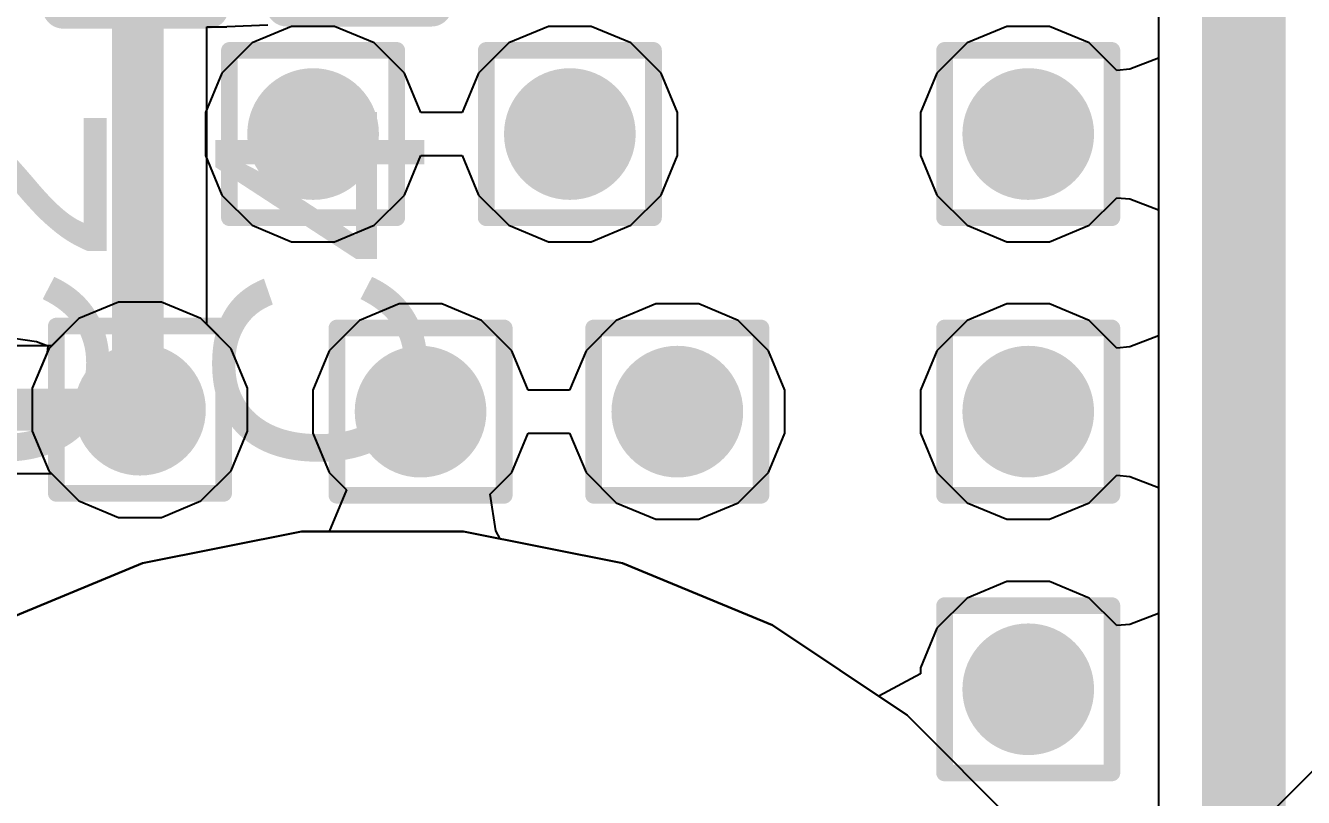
# Model space of a CAD drawing. Header units: inches. Extents: x -12 to 5355, y -7 to 5366.
# Drawn here: x 31.428 to 35.309, y 54.474 to 56.818 of the extents above; entities that cross this region are included whole.
import ezdxf

# ---------------------------------------------------------------- set-up
doc = ezdxf.new("R2010")
doc.units = ezdxf.units.IN
for name, color, linetype in [('Board Outline', 216, 'Continuous'), ('BOTTOM LAYER', 5, 'Continuous'), ('Bottom Solder', 6, 'Continuous'), ('Drill Drawing', 1, 'Continuous'), ('GROUND1', 16, 'Continuous'), ('GROUND2', 156, 'Continuous'), ('Multi-Layer', 9, 'Continuous'), ('POWER', 76, 'Continuous'), ('SIGNAL', 90, 'Continuous'), ('TOP LAYER', 1, 'Continuous'), ('Top Overlay', 2, 'Continuous'), ('Top Paste', 8, 'Continuous'), ('Top Solder', 216, 'Continuous'), ('Via Holes', 16, 'Continuous')]:
    doc.layers.add(name, color=color, linetype=linetype)
doc.styles.add('Arial', font='', dxfattribs={"height": 0.2})
doc.styles.get('Arial').set_extended_font_data('Arial')

# ---------------------------------------------------------------- blocks, each defined once
blk = doc.blocks.new('14_VSON__4_3__B_16')
at = {"layer": 'Bottom Solder'}
blk.add_line((-0.3883, -2.2583), (-5340.3593, -5334.8835), dxfattribs=at)
blk = doc.blocks.new('INDC0603X03L_C_113')
at = {"layer": 'TOP LAYER'}
for points in [[(-0.4199, -0.1499), (-0.4199, 0.1501), (-0.1499, 0.1501), (-0.1499, -0.1499)], [(0.1501, -0.1499), (0.1501, 0.1501), (0.4201, 0.1501), (0.4201, -0.1499)]]:
    blk.add_hatch(color=1, dxfattribs=at).paths.add_polyline_path(points)
at = {"layer": 'Top Paste'}
for points in [[(-0.4199, -0.1499), (-0.4199, 0.1501), (-0.1499, 0.1501), (-0.1499, -0.1499)], [(0.1501, -0.1499), (0.1501, 0.1501), (0.4201, 0.1501), (0.4201, -0.1499)]]:
    blk.add_hatch(color=8, dxfattribs=at).paths.add_polyline_path(points)
at = {"layer": 'Top Solder'}
for points in [[(-0.4961, -0.2261), (-0.4961, 0.2263), (-0.0737, 0.2263), (-0.0737, -0.2261)], [(0.0739, -0.2261), (0.0739, 0.2263), (0.4963, 0.2263), (0.4963, -0.2261)]]:
    blk.add_hatch(color=216, dxfattribs=at).paths.add_polyline_path(points)
at = {"layer": 'Top Overlay'}
for points in [[(-0.1749, 0.2201, 0.125, 0.125, 0), (-0.4899, 0.2201, 0.125, 0.125, 0)], [(-0.4899, -0.2199, 0.125, 0.125, 0), (-0.4899, 0.2201, 0.125, 0.125, 0)], [(0.4901, 0.2201, 0.125, 0.125, 0), (0.1751, 0.2201, 0.125, 0.125, 0)], [(0.4901, -0.2199, 0.125, 0.125, 0), (0.4901, 0.2201, 0.125, 0.125, 0)], [(-0.1749, -0.2199, 0.125, 0.125, 0), (-0.4899, -0.2199, 0.125, 0.125, 0)], [(0.4901, -0.2199, 0.125, 0.125, 0), (0.1751, -0.2199, 0.125, 0.125, 0)]]:
    blk.add_lwpolyline(points, format="xyseb", dxfattribs=at)
for points in [[(-0.5212, 0.2201, 0.0625, 0.0625, 1), (-0.4587, 0.2201, 0.0625, 0.0625, 1)], [(-0.5212, 0.2201, 0.0625, 0.0625, 1), (-0.4587, 0.2201, 0.0625, 0.0625, 1)], [(-0.2062, 0.2201, 0.0625, 0.0625, 1), (-0.1437, 0.2201, 0.0625, 0.0625, 1)], [(0.1438, 0.2201, 0.0625, 0.0625, 1), (0.2063, 0.2201, 0.0625, 0.0625, 1)], [(0.4588, 0.2201, 0.0625, 0.0625, 1), (0.5213, 0.2201, 0.0625, 0.0625, 1)], [(0.4588, 0.2201, 0.0625, 0.0625, 1), (0.5213, 0.2201, 0.0625, 0.0625, 1)], [(-0.5212, -0.2199, 0.0625, 0.0625, 1), (-0.4587, -0.2199, 0.0625, 0.0625, 1)], [(-0.5212, -0.2199, 0.0625, 0.0625, 1), (-0.4587, -0.2199, 0.0625, 0.0625, 1)], [(-0.2062, -0.2199, 0.0625, 0.0625, 1), (-0.1437, -0.2199, 0.0625, 0.0625, 1)], [(0.1438, -0.2199, 0.0625, 0.0625, 1), (0.2063, -0.2199, 0.0625, 0.0625, 1)], [(0.4588, -0.2199, 0.0625, 0.0625, 1), (0.5213, -0.2199, 0.0625, 0.0625, 1)], [(0.4588, -0.2199, 0.0625, 0.0625, 1), (0.5213, -0.2199, 0.0625, 0.0625, 1)]]:
    blk.add_lwpolyline(points, format="xyseb", close=True, dxfattribs=at)
blk = doc.blocks.new('CAPC0603X03L_C_142')
at = {"layer": 'TOP LAYER'}
for points in [[(-0.42, -0.15), (-0.42, 0.15), (-0.15, 0.15), (-0.15, -0.15)], [(0.15, -0.15), (0.15, 0.15), (0.42, 0.15), (0.42, -0.15)]]:
    blk.add_hatch(color=1, dxfattribs=at).paths.add_polyline_path(points)
at = {"layer": 'Top Paste'}
for points in [[(-0.42, -0.15), (-0.42, 0.15), (-0.15, 0.15), (-0.15, -0.15)], [(0.15, -0.15), (0.15, 0.15), (0.42, 0.15), (0.42, -0.15)]]:
    blk.add_hatch(color=8, dxfattribs=at).paths.add_polyline_path(points)
at = {"layer": 'Top Solder'}
for points in [[(-0.4454, -0.1754), (-0.4454, 0.1754), (-0.1246, 0.1754), (-0.1246, -0.1754)], [(0.1246, -0.1754), (0.1246, 0.1754), (0.4454, 0.1754), (0.4454, -0.1754)]]:
    blk.add_hatch(color=216, dxfattribs=at).paths.add_polyline_path(points)
at = {"layer": 'Top Overlay'}
for points in [[(-0.175, 0.22, 0.125, 0.125, 0), (-0.49, 0.22, 0.125, 0.125, 0)], [(-0.49, -0.22, 0.125, 0.125, 0), (-0.49, 0.22, 0.125, 0.125, 0)], [(0.49, 0.22, 0.125, 0.125, 0), (0.175, 0.22, 0.125, 0.125, 0)], [(0.49, -0.22, 0.125, 0.125, 0), (0.49, 0.22, 0.125, 0.125, 0)], [(-0.175, -0.22, 0.125, 0.125, 0), (-0.49, -0.22, 0.125, 0.125, 0)], [(0.49, -0.22, 0.125, 0.125, 0), (0.175, -0.22, 0.125, 0.125, 0)]]:
    blk.add_lwpolyline(points, format="xyseb", dxfattribs=at)
for points in [[(-0.5212, 0.22, 0.0625, 0.0625, 1), (-0.4587, 0.22, 0.0625, 0.0625, 1)], [(-0.5212, 0.22, 0.0625, 0.0625, 1), (-0.4587, 0.22, 0.0625, 0.0625, 1)], [(-0.2063, 0.22, 0.0625, 0.0625, 1), (-0.1438, 0.22, 0.0625, 0.0625, 1)], [(0.1438, 0.22, 0.0625, 0.0625, 1), (0.2063, 0.22, 0.0625, 0.0625, 1)], [(0.4587, 0.22, 0.0625, 0.0625, 1), (0.5212, 0.22, 0.0625, 0.0625, 1)], [(0.4587, 0.22, 0.0625, 0.0625, 1), (0.5212, 0.22, 0.0625, 0.0625, 1)], [(-0.5212, -0.22, 0.0625, 0.0625, 1), (-0.4587, -0.22, 0.0625, 0.0625, 1)], [(-0.5212, -0.22, 0.0625, 0.0625, 1), (-0.4587, -0.22, 0.0625, 0.0625, 1)], [(-0.2063, -0.22, 0.0625, 0.0625, 1), (-0.1438, -0.22, 0.0625, 0.0625, 1)], [(0.1438, -0.22, 0.0625, 0.0625, 1), (0.2063, -0.22, 0.0625, 0.0625, 1)], [(0.4587, -0.22, 0.0625, 0.0625, 1), (0.5212, -0.22, 0.0625, 0.0625, 1)], [(0.4587, -0.22, 0.0625, 0.0625, 1), (0.5212, -0.22, 0.0625, 0.0625, 1)]]:
    blk.add_lwpolyline(points, format="xyseb", close=True, dxfattribs=at)

msp = doc.modelspace()

# ---------------------------------------------------------------- hatches: boundary and pattern name
at = {"layer": 'BOTTOM LAYER'}
h = msp.add_hatch(color=5, dxfattribs=at)
edge = h.paths.add_edge_path()
edge.add_arc((32.3012, 56.4887), 0.2, 0, 360)
h = msp.add_hatch(color=5, dxfattribs=at)
edge = h.paths.add_edge_path()
edge.add_arc((33.081, 56.4887), 0.2, 0, 360)
h = msp.add_hatch(color=5, dxfattribs=at)
edge = h.paths.add_edge_path()
edge.add_arc((34.4732, 56.4887), 0.2, 0, 360)
h = msp.add_hatch(color=5, dxfattribs=at)
edge = h.paths.add_edge_path()
edge.add_arc((31.7754, 55.6514), 0.2, 0, 360)
h = msp.add_hatch(color=5, dxfattribs=at)
edge = h.paths.add_edge_path()
edge.add_arc((32.6276, 55.6455), 0.2, 0, 360)
h = msp.add_hatch(color=5, dxfattribs=at)
edge = h.paths.add_edge_path()
edge.add_arc((33.4074, 55.6455), 0.2, 0, 360)
h = msp.add_hatch(color=5, dxfattribs=at)
edge = h.paths.add_edge_path()
edge.add_arc((34.4732, 55.6455), 0.2, 0, 360)
h = msp.add_hatch(color=5, dxfattribs=at)
edge = h.paths.add_edge_path()
edge.add_arc((34.4732, 54.8022), 0.2, 0, 360)
at = {"layer": 'GROUND1'}
h = msp.add_hatch(color=16, dxfattribs=at)
edge = h.paths.add_edge_path()
edge.add_arc((32.3012, 56.4887), 0.2, 0, 360)
h = msp.add_hatch(color=16, dxfattribs=at)
edge = h.paths.add_edge_path()
edge.add_arc((33.081, 56.4887), 0.2, 0, 360)
h = msp.add_hatch(color=16, dxfattribs=at)
edge = h.paths.add_edge_path()
edge.add_arc((34.4732, 56.4887), 0.2, 0, 360)
h = msp.add_hatch(color=16, dxfattribs=at)
edge = h.paths.add_edge_path()
edge.add_arc((31.7754, 55.6514), 0.2, 0, 360)
h = msp.add_hatch(color=16, dxfattribs=at)
edge = h.paths.add_edge_path()
edge.add_arc((32.6276, 55.6455), 0.2, 0, 360)
h = msp.add_hatch(color=16, dxfattribs=at)
edge = h.paths.add_edge_path()
edge.add_arc((33.4074, 55.6455), 0.2, 0, 360)
h = msp.add_hatch(color=16, dxfattribs=at)
edge = h.paths.add_edge_path()
edge.add_arc((34.4732, 55.6455), 0.2, 0, 360)
h = msp.add_hatch(color=16, dxfattribs=at)
edge = h.paths.add_edge_path()
edge.add_arc((34.4732, 54.8022), 0.2, 0, 360)
at = {"layer": 'GROUND2'}
h = msp.add_hatch(color=156, dxfattribs=at)
edge = h.paths.add_edge_path()
edge.add_arc((32.3012, 56.4887), 0.2, 0, 360)
h = msp.add_hatch(color=156, dxfattribs=at)
edge = h.paths.add_edge_path()
edge.add_arc((33.081, 56.4887), 0.2, 0, 360)
h = msp.add_hatch(color=156, dxfattribs=at)
edge = h.paths.add_edge_path()
edge.add_arc((34.4732, 56.4887), 0.2, 0, 360)
h = msp.add_hatch(color=156, dxfattribs=at)
edge = h.paths.add_edge_path()
edge.add_arc((31.7754, 55.6514), 0.2, 0, 360)
h = msp.add_hatch(color=156, dxfattribs=at)
edge = h.paths.add_edge_path()
edge.add_arc((32.6276, 55.6455), 0.2, 0, 360)
h = msp.add_hatch(color=156, dxfattribs=at)
edge = h.paths.add_edge_path()
edge.add_arc((33.4074, 55.6455), 0.2, 0, 360)
h = msp.add_hatch(color=156, dxfattribs=at)
edge = h.paths.add_edge_path()
edge.add_arc((34.4732, 55.6455), 0.2, 0, 360)
h = msp.add_hatch(color=156, dxfattribs=at)
edge = h.paths.add_edge_path()
edge.add_arc((34.4732, 54.8022), 0.2, 0, 360)
at = {"layer": 'POWER'}
h = msp.add_hatch(color=76, dxfattribs=at)
edge = h.paths.add_edge_path()
edge.add_arc((32.3012, 56.4887), 0.2, 0, 360)
h = msp.add_hatch(color=76, dxfattribs=at)
edge = h.paths.add_edge_path()
edge.add_arc((33.081, 56.4887), 0.2, 0, 360)
h = msp.add_hatch(color=76, dxfattribs=at)
edge = h.paths.add_edge_path()
edge.add_arc((34.4732, 56.4887), 0.2, 0, 360)
h = msp.add_hatch(color=76, dxfattribs=at)
edge = h.paths.add_edge_path()
edge.add_arc((31.7754, 55.6514), 0.2, 0, 360)
h = msp.add_hatch(color=76, dxfattribs=at)
edge = h.paths.add_edge_path()
edge.add_arc((32.6276, 55.6455), 0.2, 0, 360)
h = msp.add_hatch(color=76, dxfattribs=at)
edge = h.paths.add_edge_path()
edge.add_arc((33.4074, 55.6455), 0.2, 0, 360)
h = msp.add_hatch(color=76, dxfattribs=at)
edge = h.paths.add_edge_path()
edge.add_arc((34.4732, 55.6455), 0.2, 0, 360)
h = msp.add_hatch(color=76, dxfattribs=at)
edge = h.paths.add_edge_path()
edge.add_arc((34.4732, 54.8022), 0.2, 0, 360)
at = {"layer": 'SIGNAL'}
h = msp.add_hatch(color=90, dxfattribs=at)
edge = h.paths.add_edge_path()
edge.add_arc((32.3012, 56.4887), 0.2, 0, 360)
h = msp.add_hatch(color=90, dxfattribs=at)
edge = h.paths.add_edge_path()
edge.add_arc((33.081, 56.4887), 0.2, 0, 360)
h = msp.add_hatch(color=90, dxfattribs=at)
edge = h.paths.add_edge_path()
edge.add_arc((34.4732, 56.4887), 0.2, 0, 360)
h = msp.add_hatch(color=90, dxfattribs=at)
edge = h.paths.add_edge_path()
edge.add_arc((31.7754, 55.6514), 0.2, 0, 360)
h = msp.add_hatch(color=90, dxfattribs=at)
edge = h.paths.add_edge_path()
edge.add_arc((32.6276, 55.6455), 0.2, 0, 360)
h = msp.add_hatch(color=90, dxfattribs=at)
edge = h.paths.add_edge_path()
edge.add_arc((33.4074, 55.6455), 0.2, 0, 360)
h = msp.add_hatch(color=90, dxfattribs=at)
edge = h.paths.add_edge_path()
edge.add_arc((34.4732, 55.6455), 0.2, 0, 360)
h = msp.add_hatch(color=90, dxfattribs=at)
edge = h.paths.add_edge_path()
edge.add_arc((34.4732, 54.8022), 0.2, 0, 360)
at = {"layer": 'TOP LAYER'}
h = msp.add_hatch(color=1, dxfattribs=at)
edge = h.paths.add_edge_path()
edge.add_arc((32.3012, 56.4887), 0.2, 0, 360)
h = msp.add_hatch(color=1, dxfattribs=at)
edge = h.paths.add_edge_path()
edge.add_arc((33.081, 56.4887), 0.2, 0, 360)
h = msp.add_hatch(color=1, dxfattribs=at)
edge = h.paths.add_edge_path()
edge.add_arc((34.4732, 56.4887), 0.2, 0, 360)
h = msp.add_hatch(color=1, dxfattribs=at)
edge = h.paths.add_edge_path()
edge.add_arc((31.7754, 55.6514), 0.2, 0, 360)
h = msp.add_hatch(color=1, dxfattribs=at)
edge = h.paths.add_edge_path()
edge.add_arc((32.6276, 55.6455), 0.2, 0, 360)
h = msp.add_hatch(color=1, dxfattribs=at)
edge = h.paths.add_edge_path()
edge.add_arc((33.4074, 55.6455), 0.2, 0, 360)
h = msp.add_hatch(color=1, dxfattribs=at)
edge = h.paths.add_edge_path()
edge.add_arc((34.4732, 55.6455), 0.2, 0, 360)
h = msp.add_hatch(color=1, dxfattribs=at)
edge = h.paths.add_edge_path()
edge.add_arc((34.4732, 54.8022), 0.2, 0, 360)
at = {"layer": 'Via Holes'}
h = msp.add_hatch(color=7, dxfattribs=at)
edge = h.paths.add_edge_path()
edge.add_arc((32.3012, 56.4887), 0.1, 0, 360)
h = msp.add_hatch(color=7, dxfattribs=at)
edge = h.paths.add_edge_path()
edge.add_arc((33.081, 56.4887), 0.1, 0, 360)
h = msp.add_hatch(color=7, dxfattribs=at)
edge = h.paths.add_edge_path()
edge.add_arc((34.4732, 56.4887), 0.1, 0, 360)
h = msp.add_hatch(color=7, dxfattribs=at)
edge = h.paths.add_edge_path()
edge.add_arc((31.7754, 55.6514), 0.1, 0, 360)
h = msp.add_hatch(color=7, dxfattribs=at)
edge = h.paths.add_edge_path()
edge.add_arc((32.6276, 55.6455), 0.1, 0, 360)
h = msp.add_hatch(color=7, dxfattribs=at)
edge = h.paths.add_edge_path()
edge.add_arc((33.4074, 55.6455), 0.1, 0, 360)
h = msp.add_hatch(color=7, dxfattribs=at)
edge = h.paths.add_edge_path()
edge.add_arc((34.4732, 55.6455), 0.1, 0, 360)
h = msp.add_hatch(color=7, dxfattribs=at)
edge = h.paths.add_edge_path()
edge.add_arc((34.4732, 54.8022), 0.1, 0, 360)

# ---------------------------------------------------------------- linework, layer by layer
at = {"layer": 'Board Outline'}
msp.add_lwpolyline([(35.1282, 75.0062, 0.254, 0.254, 0), (35.1282, 0, 0.254, 0.254, 0)], format="xyseb", dxfattribs=at)
at = {"layer": 'BOTTOM LAYER'}
for p, q in [((34.8692, 62.357), (34.8692, 53.9486)), ((31.7104, 55.9784), (31.5902, 55.9286)), ((31.8404, 55.9784), (31.7104, 55.9784)), ((31.9606, 55.9286), (31.8404, 55.9784)), ((31.5902, 55.9286), (31.4982, 55.8366)), ((32.0526, 55.8366), (31.9606, 55.9286)), ((31.4982, 55.8366), (31.4484, 55.7164)), ((32.1024, 55.7164), (32.0526, 55.8366)), ((31.4484, 55.7164), (31.4484, 55.5864)), ((32.1024, 55.5864), (32.1024, 55.7164)), ((31.4484, 55.5864), (31.4982, 55.4662)), ((32.0526, 55.4662), (32.1024, 55.5864)), ((31.4982, 55.4662), (31.5902, 55.3742)), ((31.9606, 55.3742), (32.0526, 55.4662)), ((31.5902, 55.3742), (31.7104, 55.3244)), ((31.8404, 55.3244), (31.9606, 55.3742)), ((31.7104, 55.3244), (31.8404, 55.3244)), ((32.2658, 55.2812), (31.7828, 55.1851)), ((32.7582, 55.2812), (32.2658, 55.2812)), ((33.2412, 55.1851), (32.7582, 55.2812)), ((31.7828, 55.1851), (31.3278, 54.9967)), ((33.6962, 54.9967), (33.2412, 55.1851)), ((34.1057, 54.7231), (33.6962, 54.9967)), ((34.4539, 54.3749), (34.1057, 54.7231))]:
    msp.add_line(p, q, dxfattribs=at)
at = {"layer": 'Drill Drawing'}
for points in [[(32.0472, 56.7427, 0.0508, 0.0508, 0), (32.5552, 56.7427, 0.0508, 0.0508, 0)], [(32.0472, 56.2347, 0.0508, 0.0508, 0), (32.0472, 56.7427, 0.0508, 0.0508, 0)], [(32.5552, 56.2347, 0.0508, 0.0508, 0), (32.5552, 56.7427, 0.0508, 0.0508, 0)], [(32.827, 56.7427, 0.0508, 0.0508, 0), (33.335, 56.7427, 0.0508, 0.0508, 0)], [(32.827, 56.2347, 0.0508, 0.0508, 0), (32.827, 56.7427, 0.0508, 0.0508, 0)], [(33.335, 56.2347, 0.0508, 0.0508, 0), (33.335, 56.7427, 0.0508, 0.0508, 0)], [(34.2192, 56.7427, 0.0508, 0.0508, 0), (34.7272, 56.7427, 0.0508, 0.0508, 0)], [(34.2192, 56.2347, 0.0508, 0.0508, 0), (34.2192, 56.7427, 0.0508, 0.0508, 0)], [(34.7272, 56.2347, 0.0508, 0.0508, 0), (34.7272, 56.7427, 0.0508, 0.0508, 0)], [(32.0472, 56.2347, 0.0508, 0.0508, 0), (32.5552, 56.2347, 0.0508, 0.0508, 0)], [(32.827, 56.2347, 0.0508, 0.0508, 0), (33.335, 56.2347, 0.0508, 0.0508, 0)], [(34.2192, 56.2347, 0.0508, 0.0508, 0), (34.7272, 56.2347, 0.0508, 0.0508, 0)], [(31.5214, 55.9054, 0.0508, 0.0508, 0), (32.0294, 55.9054, 0.0508, 0.0508, 0)], [(31.5214, 55.3974, 0.0508, 0.0508, 0), (31.5214, 55.9054, 0.0508, 0.0508, 0)], [(32.0294, 55.3974, 0.0508, 0.0508, 0), (32.0294, 55.9054, 0.0508, 0.0508, 0)], [(32.3736, 55.8995, 0.0508, 0.0508, 0), (32.8816, 55.8995, 0.0508, 0.0508, 0)], [(32.3736, 55.3915, 0.0508, 0.0508, 0), (32.3736, 55.8995, 0.0508, 0.0508, 0)], [(32.8816, 55.3915, 0.0508, 0.0508, 0), (32.8816, 55.8995, 0.0508, 0.0508, 0)], [(33.1534, 55.8995, 0.0508, 0.0508, 0), (33.6613, 55.8995, 0.0508, 0.0508, 0)], [(33.1534, 55.3915, 0.0508, 0.0508, 0), (33.1534, 55.8995, 0.0508, 0.0508, 0)], [(33.6613, 55.3915, 0.0508, 0.0508, 0), (33.6613, 55.8995, 0.0508, 0.0508, 0)], [(34.2192, 55.8995, 0.0508, 0.0508, 0), (34.7272, 55.8995, 0.0508, 0.0508, 0)], [(34.2192, 55.3915, 0.0508, 0.0508, 0), (34.2192, 55.8995, 0.0508, 0.0508, 0)], [(34.7272, 55.3915, 0.0508, 0.0508, 0), (34.7272, 55.8995, 0.0508, 0.0508, 0)], [(31.5214, 55.3974, 0.0508, 0.0508, 0), (32.0294, 55.3974, 0.0508, 0.0508, 0)], [(32.3736, 55.3915, 0.0508, 0.0508, 0), (32.8816, 55.3915, 0.0508, 0.0508, 0)], [(33.1534, 55.3915, 0.0508, 0.0508, 0), (33.6613, 55.3915, 0.0508, 0.0508, 0)], [(34.2192, 55.3915, 0.0508, 0.0508, 0), (34.7272, 55.3915, 0.0508, 0.0508, 0)], [(34.2192, 55.0562, 0.0508, 0.0508, 0), (34.7272, 55.0562, 0.0508, 0.0508, 0)], [(34.2192, 54.5482, 0.0508, 0.0508, 0), (34.2192, 55.0562, 0.0508, 0.0508, 0)], [(34.7272, 54.5482, 0.0508, 0.0508, 0), (34.7272, 55.0562, 0.0508, 0.0508, 0)], [(34.2192, 54.5482, 0.0508, 0.0508, 0), (34.7272, 54.5482, 0.0508, 0.0508, 0)]]:
    msp.add_lwpolyline(points, format="xyseb", dxfattribs=at)
for points in [[(32.0345, 56.7427, 0.0254, 0.0254, 1), (32.0599, 56.7427, 0.0254, 0.0254, 1)], [(32.0345, 56.7427, 0.0254, 0.0254, 1), (32.0599, 56.7427, 0.0254, 0.0254, 1)], [(32.5425, 56.7427, 0.0254, 0.0254, 1), (32.5679, 56.7427, 0.0254, 0.0254, 1)], [(32.5425, 56.7427, 0.0254, 0.0254, 1), (32.5679, 56.7427, 0.0254, 0.0254, 1)], [(32.8143, 56.7427, 0.0254, 0.0254, 1), (32.8397, 56.7427, 0.0254, 0.0254, 1)], [(32.8143, 56.7427, 0.0254, 0.0254, 1), (32.8397, 56.7427, 0.0254, 0.0254, 1)], [(33.3223, 56.7427, 0.0254, 0.0254, 1), (33.3477, 56.7427, 0.0254, 0.0254, 1)], [(33.3223, 56.7427, 0.0254, 0.0254, 1), (33.3477, 56.7427, 0.0254, 0.0254, 1)], [(34.2065, 56.7427, 0.0254, 0.0254, 1), (34.2319, 56.7427, 0.0254, 0.0254, 1)], [(34.2065, 56.7427, 0.0254, 0.0254, 1), (34.2319, 56.7427, 0.0254, 0.0254, 1)], [(34.7145, 56.7427, 0.0254, 0.0254, 1), (34.7399, 56.7427, 0.0254, 0.0254, 1)], [(34.7145, 56.7427, 0.0254, 0.0254, 1), (34.7399, 56.7427, 0.0254, 0.0254, 1)], [(32.0345, 56.2347, 0.0254, 0.0254, 1), (32.0599, 56.2347, 0.0254, 0.0254, 1)], [(32.0345, 56.2347, 0.0254, 0.0254, 1), (32.0599, 56.2347, 0.0254, 0.0254, 1)], [(32.5425, 56.2347, 0.0254, 0.0254, 1), (32.5679, 56.2347, 0.0254, 0.0254, 1)], [(32.5425, 56.2347, 0.0254, 0.0254, 1), (32.5679, 56.2347, 0.0254, 0.0254, 1)], [(32.8143, 56.2347, 0.0254, 0.0254, 1), (32.8397, 56.2347, 0.0254, 0.0254, 1)], [(32.8143, 56.2347, 0.0254, 0.0254, 1), (32.8397, 56.2347, 0.0254, 0.0254, 1)], [(33.3223, 56.2347, 0.0254, 0.0254, 1), (33.3477, 56.2347, 0.0254, 0.0254, 1)], [(33.3223, 56.2347, 0.0254, 0.0254, 1), (33.3477, 56.2347, 0.0254, 0.0254, 1)], [(34.2065, 56.2347, 0.0254, 0.0254, 1), (34.2319, 56.2347, 0.0254, 0.0254, 1)], [(34.2065, 56.2347, 0.0254, 0.0254, 1), (34.2319, 56.2347, 0.0254, 0.0254, 1)], [(34.7145, 56.2347, 0.0254, 0.0254, 1), (34.7399, 56.2347, 0.0254, 0.0254, 1)], [(34.7145, 56.2347, 0.0254, 0.0254, 1), (34.7399, 56.2347, 0.0254, 0.0254, 1)], [(31.5087, 55.9054, 0.0254, 0.0254, 1), (31.5341, 55.9054, 0.0254, 0.0254, 1)], [(31.5087, 55.9054, 0.0254, 0.0254, 1), (31.5341, 55.9054, 0.0254, 0.0254, 1)], [(32.0167, 55.9054, 0.0254, 0.0254, 1), (32.0421, 55.9054, 0.0254, 0.0254, 1)], [(32.0167, 55.9054, 0.0254, 0.0254, 1), (32.0421, 55.9054, 0.0254, 0.0254, 1)], [(32.3609, 55.8995, 0.0254, 0.0254, 1), (32.3863, 55.8995, 0.0254, 0.0254, 1)], [(32.3609, 55.8995, 0.0254, 0.0254, 1), (32.3863, 55.8995, 0.0254, 0.0254, 1)], [(32.8689, 55.8995, 0.0254, 0.0254, 1), (32.8943, 55.8995, 0.0254, 0.0254, 1)], [(32.8689, 55.8995, 0.0254, 0.0254, 1), (32.8943, 55.8995, 0.0254, 0.0254, 1)], [(33.1407, 55.8995, 0.0254, 0.0254, 1), (33.166, 55.8995, 0.0254, 0.0254, 1)], [(33.1407, 55.8995, 0.0254, 0.0254, 1), (33.166, 55.8995, 0.0254, 0.0254, 1)], [(33.6487, 55.8995, 0.0254, 0.0254, 1), (33.6741, 55.8995, 0.0254, 0.0254, 1)], [(33.6487, 55.8995, 0.0254, 0.0254, 1), (33.6741, 55.8995, 0.0254, 0.0254, 1)], [(34.2065, 55.8995, 0.0254, 0.0254, 1), (34.2319, 55.8995, 0.0254, 0.0254, 1)], [(34.2065, 55.8995, 0.0254, 0.0254, 1), (34.2319, 55.8995, 0.0254, 0.0254, 1)], [(34.7145, 55.8995, 0.0254, 0.0254, 1), (34.7399, 55.8995, 0.0254, 0.0254, 1)], [(34.7145, 55.8995, 0.0254, 0.0254, 1), (34.7399, 55.8995, 0.0254, 0.0254, 1)], [(31.5087, 55.3974, 0.0254, 0.0254, 1), (31.5341, 55.3974, 0.0254, 0.0254, 1)], [(31.5087, 55.3974, 0.0254, 0.0254, 1), (31.5341, 55.3974, 0.0254, 0.0254, 1)], [(32.0167, 55.3974, 0.0254, 0.0254, 1), (32.0421, 55.3974, 0.0254, 0.0254, 1)], [(32.0167, 55.3974, 0.0254, 0.0254, 1), (32.0421, 55.3974, 0.0254, 0.0254, 1)], [(32.3609, 55.3915, 0.0254, 0.0254, 1), (32.3863, 55.3915, 0.0254, 0.0254, 1)], [(32.3609, 55.3915, 0.0254, 0.0254, 1), (32.3863, 55.3915, 0.0254, 0.0254, 1)], [(32.8689, 55.3915, 0.0254, 0.0254, 1), (32.8943, 55.3915, 0.0254, 0.0254, 1)], [(32.8689, 55.3915, 0.0254, 0.0254, 1), (32.8943, 55.3915, 0.0254, 0.0254, 1)], [(33.1407, 55.3915, 0.0254, 0.0254, 1), (33.166, 55.3915, 0.0254, 0.0254, 1)], [(33.1407, 55.3915, 0.0254, 0.0254, 1), (33.166, 55.3915, 0.0254, 0.0254, 1)], [(33.6487, 55.3915, 0.0254, 0.0254, 1), (33.6741, 55.3915, 0.0254, 0.0254, 1)], [(33.6487, 55.3915, 0.0254, 0.0254, 1), (33.6741, 55.3915, 0.0254, 0.0254, 1)], [(34.2065, 55.3915, 0.0254, 0.0254, 1), (34.2319, 55.3915, 0.0254, 0.0254, 1)], [(34.2065, 55.3915, 0.0254, 0.0254, 1), (34.2319, 55.3915, 0.0254, 0.0254, 1)], [(34.7145, 55.3915, 0.0254, 0.0254, 1), (34.7399, 55.3915, 0.0254, 0.0254, 1)], [(34.7145, 55.3915, 0.0254, 0.0254, 1), (34.7399, 55.3915, 0.0254, 0.0254, 1)], [(34.2065, 55.0562, 0.0254, 0.0254, 1), (34.2319, 55.0562, 0.0254, 0.0254, 1)], [(34.2065, 55.0562, 0.0254, 0.0254, 1), (34.2319, 55.0562, 0.0254, 0.0254, 1)], [(34.7145, 55.0562, 0.0254, 0.0254, 1), (34.7399, 55.0562, 0.0254, 0.0254, 1)], [(34.7145, 55.0562, 0.0254, 0.0254, 1), (34.7399, 55.0562, 0.0254, 0.0254, 1)], [(34.2065, 54.5482, 0.0254, 0.0254, 1), (34.2319, 54.5482, 0.0254, 0.0254, 1)], [(34.2065, 54.5482, 0.0254, 0.0254, 1), (34.2319, 54.5482, 0.0254, 0.0254, 1)], [(34.7145, 54.5482, 0.0254, 0.0254, 1), (34.7399, 54.5482, 0.0254, 0.0254, 1)], [(34.7145, 54.5482, 0.0254, 0.0254, 1), (34.7399, 54.5482, 0.0254, 0.0254, 1)]]:
    msp.add_lwpolyline(points, format="xyseb", close=True, dxfattribs=at)
at = {"layer": 'GROUND1'}
for p, q in [((34.8692, 62.357), (34.8692, 53.9486)), ((31.7104, 55.9784), (31.5902, 55.9286)), ((31.8404, 55.9784), (31.7104, 55.9784)), ((31.9606, 55.9286), (31.8404, 55.9784)), ((31.5902, 55.9286), (31.4982, 55.8366)), ((32.0526, 55.8366), (31.9606, 55.9286)), ((31.4982, 55.8366), (31.4484, 55.7164)), ((32.1024, 55.7164), (32.0526, 55.8366)), ((31.4484, 55.7164), (31.4484, 55.5864)), ((32.1024, 55.5864), (32.1024, 55.7164)), ((31.4484, 55.5864), (31.4982, 55.4662)), ((32.0526, 55.4662), (32.1024, 55.5864)), ((31.4982, 55.4662), (31.5902, 55.3742)), ((31.9606, 55.3742), (32.0526, 55.4662)), ((31.5902, 55.3742), (31.7104, 55.3244)), ((31.8404, 55.3244), (31.9606, 55.3742)), ((31.7104, 55.3244), (31.8404, 55.3244)), ((32.2658, 55.2812), (31.7828, 55.1851)), ((32.7582, 55.2812), (32.2658, 55.2812)), ((33.2412, 55.1851), (32.7582, 55.2812)), ((31.7828, 55.1851), (31.3278, 54.9967)), ((33.6962, 54.9967), (33.2412, 55.1851)), ((34.1057, 54.7231), (33.6962, 54.9967)), ((34.4539, 54.3749), (34.1057, 54.7231))]:
    msp.add_line(p, q, dxfattribs=at)
at = {"layer": 'GROUND2'}
for p, q in [((34.8692, 62.357), (34.8692, 53.9435)), ((31.7104, 55.9784), (31.5902, 55.9286)), ((31.8404, 55.9784), (31.7104, 55.9784)), ((31.9606, 55.9286), (31.8404, 55.9784)), ((31.5902, 55.9286), (31.4982, 55.8366)), ((32.0526, 55.8366), (31.9606, 55.9286)), ((31.4982, 55.8366), (31.4484, 55.7164)), ((32.1024, 55.7164), (32.0526, 55.8366)), ((31.4484, 55.7164), (31.4484, 55.5864)), ((32.1024, 55.5864), (32.1024, 55.7164)), ((31.4484, 55.5864), (31.4982, 55.4662)), ((32.0526, 55.4662), (32.1024, 55.5864)), ((31.4982, 55.4662), (31.5902, 55.3742)), ((31.9606, 55.3742), (32.0526, 55.4662)), ((31.5902, 55.3742), (31.7104, 55.3244)), ((31.8404, 55.3244), (31.9606, 55.3742)), ((31.7104, 55.3244), (31.8404, 55.3244)), ((32.2658, 55.2812), (31.7828, 55.1851)), ((32.7582, 55.2812), (32.2658, 55.2812)), ((33.2412, 55.1851), (32.7582, 55.2812)), ((31.7828, 55.1851), (31.3278, 54.9967)), ((33.6962, 54.9967), (33.2412, 55.1851)), ((34.1057, 54.7231), (33.6962, 54.9967)), ((34.4539, 54.3749), (34.1057, 54.7231))]:
    msp.add_line(p, q, dxfattribs=at)
at = {"layer": 'Multi-Layer'}
for p, q in [((31.7828, 55.1851), (32.2658, 55.2812)), ((32.2658, 55.2812), (32.512, 55.2812)), ((32.512, 55.2812), (32.7582, 55.2812)), ((32.7582, 55.2812), (33.2412, 55.1851)), ((31.3278, 54.9967), (31.7828, 55.1851)), ((33.2412, 55.1851), (33.6962, 54.9967)), ((33.6962, 54.9967), (34.1057, 54.7231)), ((34.1057, 54.7231), (34.4539, 54.3749))]:
    msp.add_line(p, q, dxfattribs=at)
at = {"layer": 'POWER'}
for p, q in [((34.8692, 57.1018), (34.8692, 56.7189)), ((32.2361, 56.8157), (32.116, 56.766)), ((32.3662, 56.8157), (32.2361, 56.8157)), ((32.4864, 56.766), (32.3662, 56.8157)), ((33.0159, 56.8157), (32.8957, 56.766)), ((33.146, 56.8157), (33.0159, 56.8157)), ((33.2662, 56.766), (33.146, 56.8157)), ((34.4081, 56.8157), (34.2879, 56.766)), ((34.5382, 56.8157), (34.4081, 56.8157)), ((34.6584, 56.766), (34.5382, 56.8157)), ((32.116, 56.766), (32.024, 56.674)), ((32.5784, 56.674), (32.4864, 56.766)), ((32.8957, 56.766), (32.8037, 56.674)), ((33.3582, 56.674), (33.2662, 56.766)), ((34.2879, 56.766), (34.196, 56.674)), ((34.7422, 56.6821), (34.6584, 56.766)), ((34.8692, 56.7189), (34.7813, 56.6857)), ((32.024, 56.674), (31.9742, 56.5538)), ((32.6282, 56.5538), (32.5784, 56.674)), ((32.8037, 56.674), (32.754, 56.5538)), ((33.408, 56.5538), (33.3582, 56.674)), ((34.196, 56.674), (34.1462, 56.5538)), ((34.7813, 56.6857), (34.7422, 56.6821)), ((31.9742, 56.5538), (31.9742, 56.4237)), ((32.754, 56.5538), (32.6282, 56.5538)), ((33.408, 56.4237), (33.408, 56.5538)), ((34.1462, 56.5538), (34.1462, 56.4237)), ((31.9742, 56.4237), (32.024, 56.3035)), ((32.5784, 56.3035), (32.6282, 56.4237)), ((32.6282, 56.4237), (32.754, 56.4237)), ((32.754, 56.4237), (32.8037, 56.3035)), ((33.3582, 56.3035), (33.408, 56.4237)), ((34.1462, 56.4237), (34.196, 56.3035)), ((32.024, 56.3035), (32.116, 56.2115)), ((32.4864, 56.2115), (32.5784, 56.3035)), ((32.8037, 56.3035), (32.8957, 56.2115)), ((33.2662, 56.2115), (33.3582, 56.3035)), ((34.196, 56.3035), (34.2879, 56.2115)), ((34.6584, 56.2115), (34.7422, 56.2954)), ((34.7422, 56.2954), (34.7813, 56.2918)), ((34.7813, 56.2918), (34.8692, 56.2586)), ((34.8692, 56.2586), (34.8692, 55.8756)), ((32.116, 56.2115), (32.2361, 56.1617)), ((32.3662, 56.1617), (32.4864, 56.2115)), ((32.8957, 56.2115), (33.0159, 56.1617)), ((33.146, 56.1617), (33.2662, 56.2115)), ((34.2879, 56.2115), (34.4081, 56.1617)), ((34.5382, 56.1617), (34.6584, 56.2115)), ((32.2361, 56.1617), (32.3662, 56.1617)), ((33.0159, 56.1617), (33.146, 56.1617)), ((34.4081, 56.1617), (34.5382, 56.1617)), ((31.7104, 55.9784), (31.5902, 55.9286)), ((31.8404, 55.9784), (31.7104, 55.9784)), ((31.9606, 55.9286), (31.8404, 55.9784)), ((32.5625, 55.9725), (32.4423, 55.9227)), ((32.6926, 55.9725), (32.5625, 55.9725)), ((32.8128, 55.9227), (32.6926, 55.9725)), ((33.3423, 55.9725), (33.2221, 55.9227)), ((33.4724, 55.9725), (33.3423, 55.9725)), ((33.5926, 55.9227), (33.4724, 55.9725)), ((34.4081, 55.9725), (34.2879, 55.9227)), ((34.5382, 55.9725), (34.4081, 55.9725)), ((34.6584, 55.9227), (34.5382, 55.9725)), ((31.5902, 55.9286), (31.4982, 55.8366)), ((32.0526, 55.8366), (31.9606, 55.9286)), ((32.4423, 55.9227), (32.3504, 55.8307)), ((32.9048, 55.8307), (32.8128, 55.9227)), ((33.2221, 55.9227), (33.1301, 55.8307)), ((33.6846, 55.8307), (33.5926, 55.9227)), ((34.2879, 55.9227), (34.196, 55.8307)), ((34.7422, 55.8388), (34.6584, 55.9227)), ((34.8692, 55.8756), (34.7813, 55.8424)), ((31.4982, 55.8366), (31.4484, 55.7164)), ((32.1024, 55.7164), (32.0526, 55.8366)), ((32.3504, 55.8307), (32.3006, 55.7105)), ((32.9546, 55.7105), (32.9048, 55.8307)), ((33.1301, 55.8307), (33.0804, 55.7105)), ((33.7343, 55.7105), (33.6846, 55.8307)), ((34.196, 55.8307), (34.1462, 55.7105)), ((34.7813, 55.8424), (34.7422, 55.8388)), ((31.4484, 55.7164), (31.4484, 55.5864)), ((32.1024, 55.5864), (32.1024, 55.7164)), ((32.3006, 55.7105), (32.3006, 55.5804)), ((33.0804, 55.7105), (32.9546, 55.7105)), ((33.7343, 55.5804), (33.7343, 55.7105)), ((34.1462, 55.7105), (34.1462, 55.5804)), ((31.4484, 55.5864), (31.4982, 55.4662)), ((32.0526, 55.4662), (32.1024, 55.5864)), ((32.3006, 55.5804), (32.3504, 55.4602)), ((32.9048, 55.4602), (32.9546, 55.5804)), ((32.9546, 55.5804), (33.0804, 55.5804)), ((33.0804, 55.5804), (33.1301, 55.4602)), ((33.6846, 55.4602), (33.7343, 55.5804)), ((34.1462, 55.5804), (34.196, 55.4602)), ((31.4982, 55.4662), (31.5902, 55.3742)), ((31.9606, 55.3742), (32.0526, 55.4662)), ((32.3504, 55.4602), (32.4024, 55.4082)), ((32.8391, 55.3946), (32.9048, 55.4602)), ((33.1301, 55.4602), (33.2221, 55.3682)), ((33.5926, 55.3682), (33.6846, 55.4602)), ((34.196, 55.4602), (34.2879, 55.3682)), ((34.6584, 55.3682), (34.7422, 55.4521)), ((34.7422, 55.4521), (34.7813, 55.4485)), ((34.7813, 55.4485), (34.8692, 55.4153)), ((32.4024, 55.4082), (32.3498, 55.2812)), ((32.8566, 55.2839), (32.8391, 55.3946)), ((34.8692, 55.4153), (34.8692, 55.0324)), ((31.5902, 55.3742), (31.7104, 55.3244)), ((31.8404, 55.3244), (31.9606, 55.3742)), ((33.2221, 55.3682), (33.3423, 55.3185)), ((33.4724, 55.3185), (33.5926, 55.3682)), ((34.2879, 55.3682), (34.4081, 55.3185)), ((34.5382, 55.3185), (34.6584, 55.3682)), ((31.7104, 55.3244), (31.8404, 55.3244)), ((33.3423, 55.3185), (33.4724, 55.3185)), ((34.4081, 55.3185), (34.5382, 55.3185)), ((32.2658, 55.2812), (31.7828, 55.1851)), ((32.3498, 55.2812), (32.2658, 55.2812)), ((32.8695, 55.2591), (32.8566, 55.2839)), ((33.2412, 55.1851), (32.8695, 55.2591)), ((31.7828, 55.1851), (31.3278, 54.9967)), ((33.6962, 54.9967), (33.2412, 55.1851)), ((34.4081, 55.1292), (34.2879, 55.0794)), ((34.5382, 55.1292), (34.4081, 55.1292)), ((34.6584, 55.0794), (34.5382, 55.1292)), ((34.2879, 55.0794), (34.196, 54.9874)), ((34.7422, 54.9956), (34.6584, 55.0794)), ((34.0192, 54.7809), (33.6962, 54.9967)), ((34.7813, 54.9991), (34.7422, 54.9956)), ((34.8692, 55.0324), (34.7813, 54.9991)), ((34.196, 54.9874), (34.1462, 54.8672)), ((34.1462, 54.8487), (34.0192, 54.7809)), ((34.1462, 54.8672), (34.1462, 54.8487))]:
    msp.add_line(p, q, dxfattribs=at)
at = {"layer": 'SIGNAL'}
for p, q in [((34.8692, 62.357), (34.8692, 53.9435)), ((31.7104, 55.9784), (31.5902, 55.9286)), ((31.8404, 55.9784), (31.7104, 55.9784)), ((31.9606, 55.9286), (31.8404, 55.9784)), ((31.5902, 55.9286), (31.5072, 55.8456)), ((32.0526, 55.8366), (31.9606, 55.9286)), ((31.5072, 55.8456), (29.8845, 55.8456)), ((32.1024, 55.7164), (32.0526, 55.8366)), ((32.1024, 55.5864), (32.1024, 55.7164)), ((32.0526, 55.4662), (32.1024, 55.5864)), ((31.9606, 55.3742), (32.0526, 55.4662)), ((29.8845, 55.4572), (31.5072, 55.4572)), ((31.5072, 55.4572), (31.5902, 55.3742)), ((31.5902, 55.3742), (31.7104, 55.3244)), ((31.8404, 55.3244), (31.9606, 55.3742)), ((31.7104, 55.3244), (31.8404, 55.3244)), ((32.2658, 55.2812), (31.7828, 55.1851)), ((32.7582, 55.2812), (32.2658, 55.2812)), ((33.2412, 55.1851), (32.7582, 55.2812)), ((31.7828, 55.1851), (31.3278, 54.9967)), ((33.6962, 54.9967), (33.2412, 55.1851)), ((34.1057, 54.7231), (33.6962, 54.9967)), ((34.4539, 54.3749), (34.1057, 54.7231))]:
    msp.add_line(p, q, dxfattribs=at)
msp.add_lwpolyline([(29.8845, 55.6514, 0.127, 0.127, 0), (31.7754, 55.6514, 0.127, 0.127, 0)], format="xyseb", dxfattribs=at)
msp.add_lwpolyline([(31.7436, 55.6514, 0.0635, 0.0635, 1), (31.8072, 55.6514, 0.0635, 0.0635, 1)], format="xyseb", close=True, dxfattribs=at)
at = {"layer": 'TOP LAYER'}
for p, q in [((34.8692, 62.357), (34.8692, 53.9486)), ((32.0392, 56.8156), (32.164, 56.8208)), ((31.9782, 55.9111), (31.9782, 56.8144)), ((31.9782, 56.8144), (32.0392, 56.8144)), ((32.0392, 56.8144), (32.0392, 56.8156)), ((32.0526, 55.8366), (31.9782, 55.9111)), ((31.3506, 55.8748), (31.4616, 55.8586)), ((31.4616, 55.8586), (31.4951, 55.8454)), ((31.4933, 55.8248), (31.4484, 55.7164)), ((31.4951, 55.8454), (31.4933, 55.8248)), ((32.1024, 55.7164), (32.0526, 55.8366)), ((31.4484, 55.7164), (31.4484, 55.5864)), ((32.1024, 55.5864), (32.1024, 55.7164)), ((31.4484, 55.5864), (31.4982, 55.4662)), ((32.0526, 55.4662), (32.1024, 55.5864)), ((31.4982, 55.4662), (31.5902, 55.3742)), ((31.9606, 55.3742), (32.0526, 55.4662)), ((31.5902, 55.3742), (31.7104, 55.3244)), ((31.8404, 55.3244), (31.9606, 55.3742)), ((31.7104, 55.3244), (31.8404, 55.3244)), ((32.2658, 55.2812), (31.7828, 55.1851)), ((32.7582, 55.2812), (32.2658, 55.2812)), ((33.2412, 55.1851), (32.7582, 55.2812)), ((31.7828, 55.1851), (31.3278, 54.9967)), ((33.6962, 54.9967), (33.2412, 55.1851)), ((34.1057, 54.7231), (33.6962, 54.9967)), ((34.4539, 54.3749), (34.1057, 54.7231))]:
    msp.add_line(p, q, dxfattribs=at)
msp.add_lwpolyline([(31.7688, 55.6514, 0.1567, 0.1567, 0), (31.7688, 57.0686, 0.1567, 0.1567, 0)], format="xyseb", dxfattribs=at)
msp.add_lwpolyline([(31.7296, 55.6514, 0.0783, 0.0783, 1), (31.808, 55.6514, 0.0783, 0.0783, 1)], format="xyseb", close=True, dxfattribs=at)

# ---------------------------------------------------------------- block references
for name, p, rotation in [('14_VSON__4_3__B_16', (14.224, 31.6), 180), ('CAPC0603X03L_C_142', (31.7622, 57.3614), 270), ('INDC0603X03L_C_113', (32.441, 57.3679), 270)]:
    msp.add_blockref(name, p, dxfattribs=dict(rotation=rotation))

# ---------------------------------------------------------------- texts
at = {"layer": 'Top Overlay', "style": 'Arial'}
for s, p in [('C4', (32.639, 55.4482)), ('C2', (31.6738, 55.4482))]:
    msp.add_text(s, height=0.635, rotation=90, dxfattribs=at).set_placement(p)

doc.saveas('drawing.dxf')
